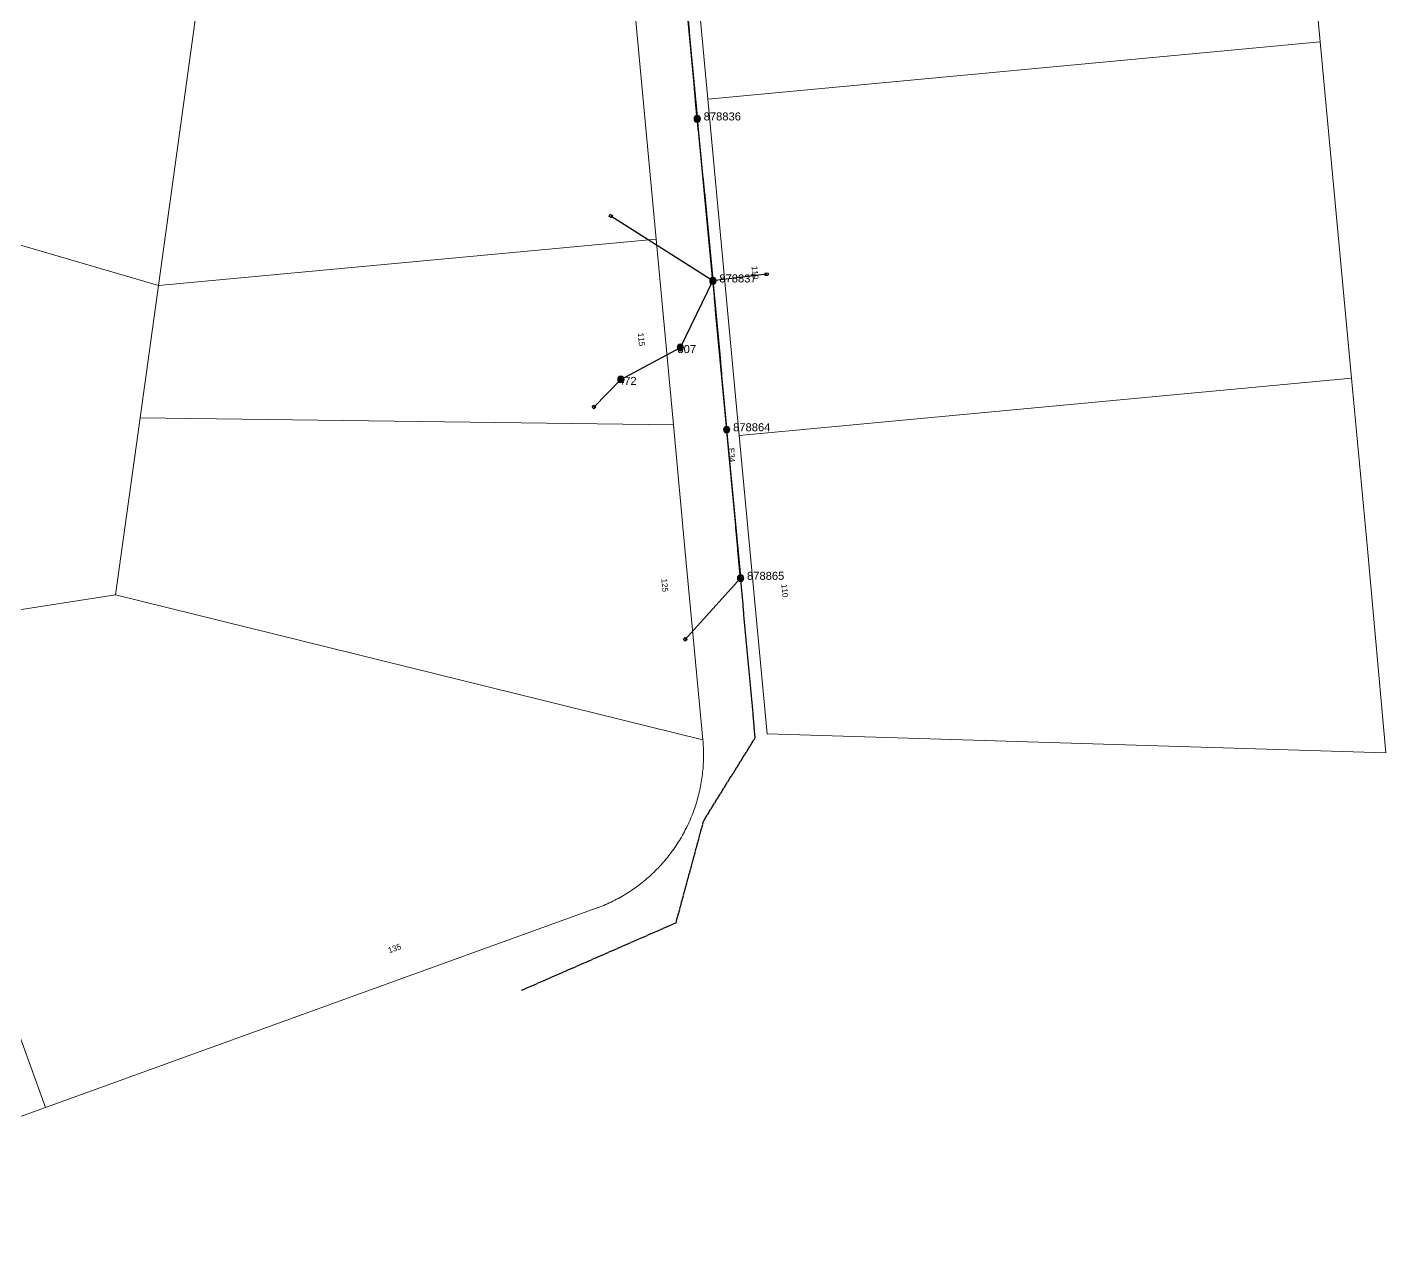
# Model space of a CAD drawing. Header units: metres. Extents: x 302050 to 303650, y 6239465 to 6240758.
# Drawn here: x 302503 to 302927.3, y 6239520.4 to 6239900.3 of the extents above; entities that cross this region are included whole.
import ezdxf
from ezdxf.enums import TextEntityAlignment as Align

# ---------------------------------------------------------------- set-up
doc = ezdxf.new("R2010")
doc.units = ezdxf.units.M
doc.linetypes.add('Cable Exist OH', pattern=[1, 1, 0])
doc.layers.get('0').update_dxf_attribs({"color": 6})
doc.layers.add('Cadastre Land Parcels_SP_EXT', color=9, linetype='Continuous', lineweight=5)
for name, color, linetype in [('Mains_HV_EXT', 7, 'Continuous'), ('Mains_LV_EXT', 7, 'Continuous'), ('Services_SP_EXT', 7, 'Continuous'), ('SupportsOH_SP_TR_HV_LV_SL_EXT', 7, 'Continuous')]:
    doc.layers.add(name, color=color, linetype=linetype)
doc.styles.add('POLE_LABEL', font='arial.ttf')
doc.styles.get("Standard").update_dxf_attribs({"font": 'arial.ttf'})

# ---------------------------------------------------------------- blocks, each defined once
blk = doc.blocks.new('CCP_EXT')
blk.add_wipeout([(0, 0.57), (0.57, 0), (0, -0.57), (-0.57, 0)])
blk.add_lwpolyline([(-0.57, 0), (0, 0.57), (0.57, 0), (0, -0.57), (-0.57, 0)])
at = {"flags": 1}
blk.add_attdef('Z', (0, 0), '', height=0.2, dxfattribs=at)
at = {"flags": 9}
for tag, p in [('CCP_TYPE', (0, 0)), ('CONSTRUCTED_VOLTAGE', (0, -0.2)), ('OPERATING_VOLTAGE', (0, -0.6)), ('ORIENTATION', (0, -0.8)), ('OWNED_BY', (0, -1)), ('STATE', (0, -1.8)), ('NO_PHASES', (0, -0.4)), ('USAGE', (0, -1.2)), ('LEGEND', (0, -1.4)), ('LIFE_SUPPORT', (0, -1.6)), ('NOTES', (0, -2))]:
    blk.add_attdef(tag, text='', height=0.2, dxfattribs=at).set_placement(p, align=Align.MIDDLE_LEFT)
blk = doc.blocks.new('POLE_EXT')
blk.add_hatch(color=256).paths.add_polyline_path([(-1, 0, 1), (1, 0, 1)])
blk.add_lwpolyline([(-1, 0, 1), (1, 0, 1)], format="xyb", close=True)
for tag, height, flags, p in [('pNumber', 2.5, 8, (-17.84, 2.07)), ('OWNED_BY', 0.2, 9, (1.35, -0.4)), ('SPECIAL_USE', 0.2, 9, (1.35, -0.8)), ('STATE', 0.2, 9, (1.35, -1)), ('cLV', 0.2, 9, (1.35, -1.4)), ('hDepth', 0.2, 9, (1.35, -1.6)), ('hDia', 0.2, 9, (1.35, -1.8)), ('cHV', 0.2, 9, (1.35, -2)), ('cLinedev', 0.2, 9, (1.35, -3.4)), ('pExisting', 0.2, 9, (1.35, -3.8)), ('PARENT', 0.2, 9, (1.35, -0.6)), ('USAGE', 0.2, 9, (1.35, -1.2)), ('LBRACKET', 0.2, 9, (1.35, -2.2)), ('LExisting', 0.2, 9, (1.35, -2.4)), ('LANTNUMBER', 0.2, 9, (1.35, -2.6)), ('LOther', 0.2, 9, (1.35, -2.8)), ('LRemove', 0.2, 9, (1.35, -3)), ('LEGEND', 0.2, 9, (1.35, -3.2)), ('LOCATION', 0.2, 9, (1.35, -3.6)), ('PFNUMBER', 0.2, 9, (1.35, -4)), ('NEWPFNUMBER', 0.2, 9, (1.35, -4.2)), ('pFooting', 0.2, 9, (1.35, -4.4)), ('pNew', 0.2, 9, (1.35, -4.6)), ('pRelocate', 0.2, 9, (1.35, -5)), ('pRemove', 0.2, 9, (1.35, -5.2)), ('pReplace', 0.2, 9, (1.35, -5.4)), ('pStay', 0.2, 9, (1.35, -5.6)), ('pType', 0.2, 9, (1.35, -5.8)), ('cspan', 0.2, 9, (1.35, -6)), ('STREETNAME', 0.2, 9, (1.35, -6.2)), ('SUBURB', 0.2, 9, (1.35, -6.4)), ('OPERATED_BY', 0.2, 9, (1.36, -7.01)), ('NOTES', 0.2, 9, (1.35, -6.6)), ('MAINTAINED_BY', 0.2, 9, (1.36, -6.81))]:
    blk.add_attdef(tag, text='', height=height, dxfattribs=dict(flags=flags)).set_placement(p, align=Align.MIDDLE_LEFT)
at = {"style": 'POLE_LABEL'}
for tag, height, flags, p in [('STRUCTURE_PLANT_NUMBER', 0.2, 9, (1.35, 0.03)), ('ASSET_NUM', 2.5, 8, (2, 2)), ('STREET_CODE', 0.2, 9, (1.35, -0.2))]:
    blk.add_attdef(tag, text='', height=height, dxfattribs=dict(at, flags=flags)).set_placement(p, align=Align.MIDDLE_LEFT)
at = {"flags": 1}
blk.add_attdef('Z', (1.35, -7.33), '', height=0.2, dxfattribs=at)

msp = doc.modelspace()

# ---------------------------------------------------------------- linework, layer by layer
at = {"layer": 'Cadastre Land Parcels_SP_EXT', "linetype": 'Continuous'}
for points in [[(302566.75, 6239983.99), (302452.27, 6240017.49), (302406.18, 6239859.95), (302544.01, 6239819.61), (302566.75, 6239983.99)], [(302906.83, 6239895.68), (302903.35, 6239933.01), (302896.54, 6240000.72), (302705.82, 6239982.92), (302715.62, 6239877.84), (302906.83, 6239895.68)], [(302699.44, 6239834.09), (302684.48, 6239994.97), (302566.75, 6239983.99), (302544.01, 6239819.61), (302699.44, 6239834.09)], [(302916.62, 6239790.68), (302906.83, 6239895.68), (302715.62, 6239877.84), (302725.41, 6239772.83), (302916.62, 6239790.68)], [(302455.13, 6239711.23), (302530.63, 6239723), (302538.29, 6239778.31), (302544.01, 6239819.61), (302406.18, 6239859.95), (302358.22, 6239696.13), (302455.13, 6239711.23)], [(302699.44, 6239834.09), (302544.01, 6239819.61), (302538.29, 6239778.31), (302704.84, 6239776.16), (302699.44, 6239834.09)], [(302921.59, 6239737.43), (302916.62, 6239790.68), (302725.41, 6239772.83), (302734.1, 6239679.64), (302927.31, 6239673.69), (302921.59, 6239737.43)], [(302708.56, 6239736.32), (302704.84, 6239776.16), (302538.29, 6239778.31), (302530.63, 6239723), (302714.02, 6239677.77), (302708.56, 6239736.32)], [(302680.73, 6239625.15), (302681.33, 6239625.37), (302681.92, 6239625.6), (302682.5, 6239625.83), (302683.09, 6239626.07), (302683.67, 6239626.32), (302684.25, 6239626.58), (302684.82, 6239626.84), (302685.39, 6239627.11), (302685.96, 6239627.39), (302686.52, 6239627.67), (302687.09, 6239627.96), (302687.64, 6239628.26), (302688.2, 6239628.57), (302688.75, 6239628.88), (302689.29, 6239629.2), (302689.83, 6239629.52), (302690.37, 6239629.85), (302690.91, 6239630.19), (302691.44, 6239630.54), (302691.96, 6239630.89), (302692.48, 6239631.25), (302693, 6239631.62), (302693.51, 6239631.99), (302694.01, 6239632.36), (302694.52, 6239632.75), (302695.01, 6239633.14), (302695.51, 6239633.53), (302695.99, 6239633.94), (302696.48, 6239634.35), (302696.95, 6239634.76), (302697.43, 6239635.18), (302697.89, 6239635.61), (302698.36, 6239636.04), (302698.81, 6239636.47), (302699.26, 6239636.92), (302699.71, 6239637.37), (302700.15, 6239637.82), (302700.58, 6239638.28), (302701.01, 6239638.75), (302701.43, 6239639.22), (302701.85, 6239639.69), (302702.26, 6239640.17), (302702.66, 6239640.66), (302703.06, 6239641.15), (302703.45, 6239641.64), (302703.84, 6239642.14), (302704.22, 6239642.65), (302704.59, 6239643.16), (302704.96, 6239643.67), (302705.32, 6239644.19), (302705.68, 6239644.72), (302706.02, 6239645.24), (302706.36, 6239645.78), (302706.7, 6239646.31), (302707.03, 6239646.85), (302707.35, 6239647.4), (302707.66, 6239647.95), (302707.97, 6239648.5), (302708.27, 6239649.05), (302708.56, 6239649.61), (302708.85, 6239650.18), (302709.13, 6239650.74), (302709.4, 6239651.31), (302709.67, 6239651.89), (302709.93, 6239652.46), (302710.18, 6239653.04), (302710.42, 6239653.63), (302710.66, 6239654.21), (302710.89, 6239654.8), (302711.11, 6239655.39), (302711.33, 6239655.99), (302711.53, 6239656.58), (302711.73, 6239657.18), (302711.93, 6239657.79), (302712.11, 6239658.39), (302712.29, 6239659), (302712.46, 6239659.61), (302712.62, 6239660.22), (302712.78, 6239660.83), (302712.92, 6239661.45), (302713.06, 6239662.06), (302713.19, 6239662.68), (302713.32, 6239663.3), (302713.43, 6239663.92), (302713.54, 6239664.54), (302713.64, 6239665.17), (302713.74, 6239665.79), (302713.82, 6239666.42), (302713.9, 6239667.05), (302713.97, 6239667.67), (302714.03, 6239668.3), (302714.09, 6239668.93), (302714.13, 6239669.56), (302714.17, 6239670.19), (302714.2, 6239670.83), (302714.23, 6239671.46), (302714.24, 6239672.09), (302714.25, 6239672.72), (302714.25, 6239673.35), (302714.24, 6239673.98), (302714.22, 6239674.62), (302714.2, 6239675.25), (302714.17, 6239675.88), (302714.13, 6239676.51), (302714.08, 6239677.14), (302714.02, 6239677.77), (302530.63, 6239723), (302455.13, 6239711.23), (302508.78, 6239562.94), (302680.73, 6239625.15)]]:
    msp.add_lwpolyline(points, close=True, dxfattribs=at)
msp.add_lwpolyline([(302391.19, 6239520.39), (302508.78, 6239562.94), (302455.13, 6239711.23)], dxfattribs=at)
at = {"layer": 'Mains_LV_EXT', "linetype": 'Cable Exist OH'}
for points in [[(302708.7, 6239910.58), (302712.28, 6239871.66), (302717.17, 6239821.07)], [(302717.17, 6239821.07), (302721.47, 6239774.61), (302725.82, 6239728.22)], [(302730.4, 6239678.45), (302725.82, 6239728.22)]]:
    msp.add_lwpolyline(points, dxfattribs=at)

# ---------------------------------------------------------------- block references
at = {"layer": 'SupportsOH_SP_TR_HV_LV_SL_EXT'}
ref = msp.add_blockref('POLE_EXT', (302712.28, 6239871.66), dxfattribs=at)
ref.add_attrib('ASSET_NUM', '878836', dxfattribs={"layer": '0', "height": 2.5, "style": 'POLE_LABEL'}).set_placement((302714.28, 6239872.41), align=Align.MIDDLE_LEFT)
ref = msp.add_blockref('POLE_EXT', (302717.17, 6239821.07), dxfattribs=at)
ref.add_attrib('ASSET_NUM', '878837', dxfattribs={"layer": '0', "height": 2.5, "style": 'POLE_LABEL'}).set_placement((302719.17, 6239821.82), align=Align.MIDDLE_LEFT)
ref = msp.add_blockref('POLE_EXT', (302707.01, 6239800.27), dxfattribs=at)
ref.add_attrib('ASSET_NUM', '307', dxfattribs={"layer": '0', "height": 2.5, "style": 'POLE_LABEL'}).set_placement((302709.01, 6239801.02), align=Align.TOP_CENTER)
ref = msp.add_blockref('POLE_EXT', (302688.44, 6239790.32), dxfattribs=at)
ref.add_attrib('ASSET_NUM', '472', dxfattribs={"layer": '0', "height": 2.5, "style": 'POLE_LABEL'}).set_placement((302690.44, 6239791.07), align=Align.TOP_CENTER)
ref = msp.add_blockref('POLE_EXT', (302721.47, 6239774.61), dxfattribs=at)
ref.add_attrib('ASSET_NUM', '878864', dxfattribs={"layer": '0', "height": 2.5, "style": 'POLE_LABEL'}).set_placement((302723.47, 6239775.36), align=Align.MIDDLE_LEFT)
ref = msp.add_blockref('POLE_EXT', (302725.82, 6239728.22), dxfattribs=at)
ref.add_attrib('ASSET_NUM', '878865', dxfattribs={"layer": '0', "height": 2.5, "style": 'POLE_LABEL'}).set_placement((302727.82, 6239728.97), align=Align.MIDDLE_LEFT)

# ---------------------------------------------------------------- texts
at = {"layer": 'Cadastre Land Parcels_SP_EXT'}
for s, rotation, p in [('110', 275.5157, (302729.25, 6239825.61)), ('115', 274.9619, (302693.75, 6239804.77)), ('125', 274.9622, (302701.08, 6239728.03)), ('110', 275.5157, (302738.53, 6239726.35)), ('135', 19.9542, (302616.1, 6239611.08))]:
    msp.add_text(s, height=1.8, rotation=rotation, dxfattribs=at).set_placement(p)
at = {"layer": 'Mains_LV_EXT'}
msp.add_text('E34', height=1.8, rotation=274.3634, dxfattribs=at).set_placement((302722, 6239768.84))

# ---------------------------------------------------------------- next in the draw order: block references
at = {"layer": 'Services_SP_EXT'}
for p, rotation in [((302685.28, 6239841.32), 20.26910932570942), ((302733.95, 6239823.15), 219.3305221656345), ((302708.54, 6239709.1), 90.0000000000002)]:
    msp.add_blockref('CCP_EXT', p, dxfattribs=dict(at, rotation=rotation))
msp.add_blockref('CCP_EXT', (302680, 6239781.68), dxfattribs=at)

# ---------------------------------------------------------------- next in the draw order: linework, layer by layer
at = {"layer": 'Mains_HV_EXT', "linetype": 'Cable Exist OH'}
msp.add_lwpolyline([(302657.39, 6239599.55), (302705.67, 6239620.66), (302714.29, 6239652.44), (302730.4, 6239678.45), (302725.82, 6239728.22), (302721.47, 6239774.61), (302717.17, 6239821.07), (302712.28, 6239871.66), (302708.7, 6239910.58)], dxfattribs=at)
at = {"layer": 'Services_SP_EXT'}
for points in [[(302717.17, 6239821.07), (302685.28, 6239841.32)], [(302733.95, 6239823.15), (302717.17, 6239821.07)], [(302680, 6239781.68), (302688.44, 6239790.32), (302707.01, 6239800.27), (302717.17, 6239821.07)], [(302725.82, 6239728.22), (302708.54, 6239709.1)]]:
    msp.add_lwpolyline(points, dxfattribs=at)

doc.saveas('drawing.dxf')
